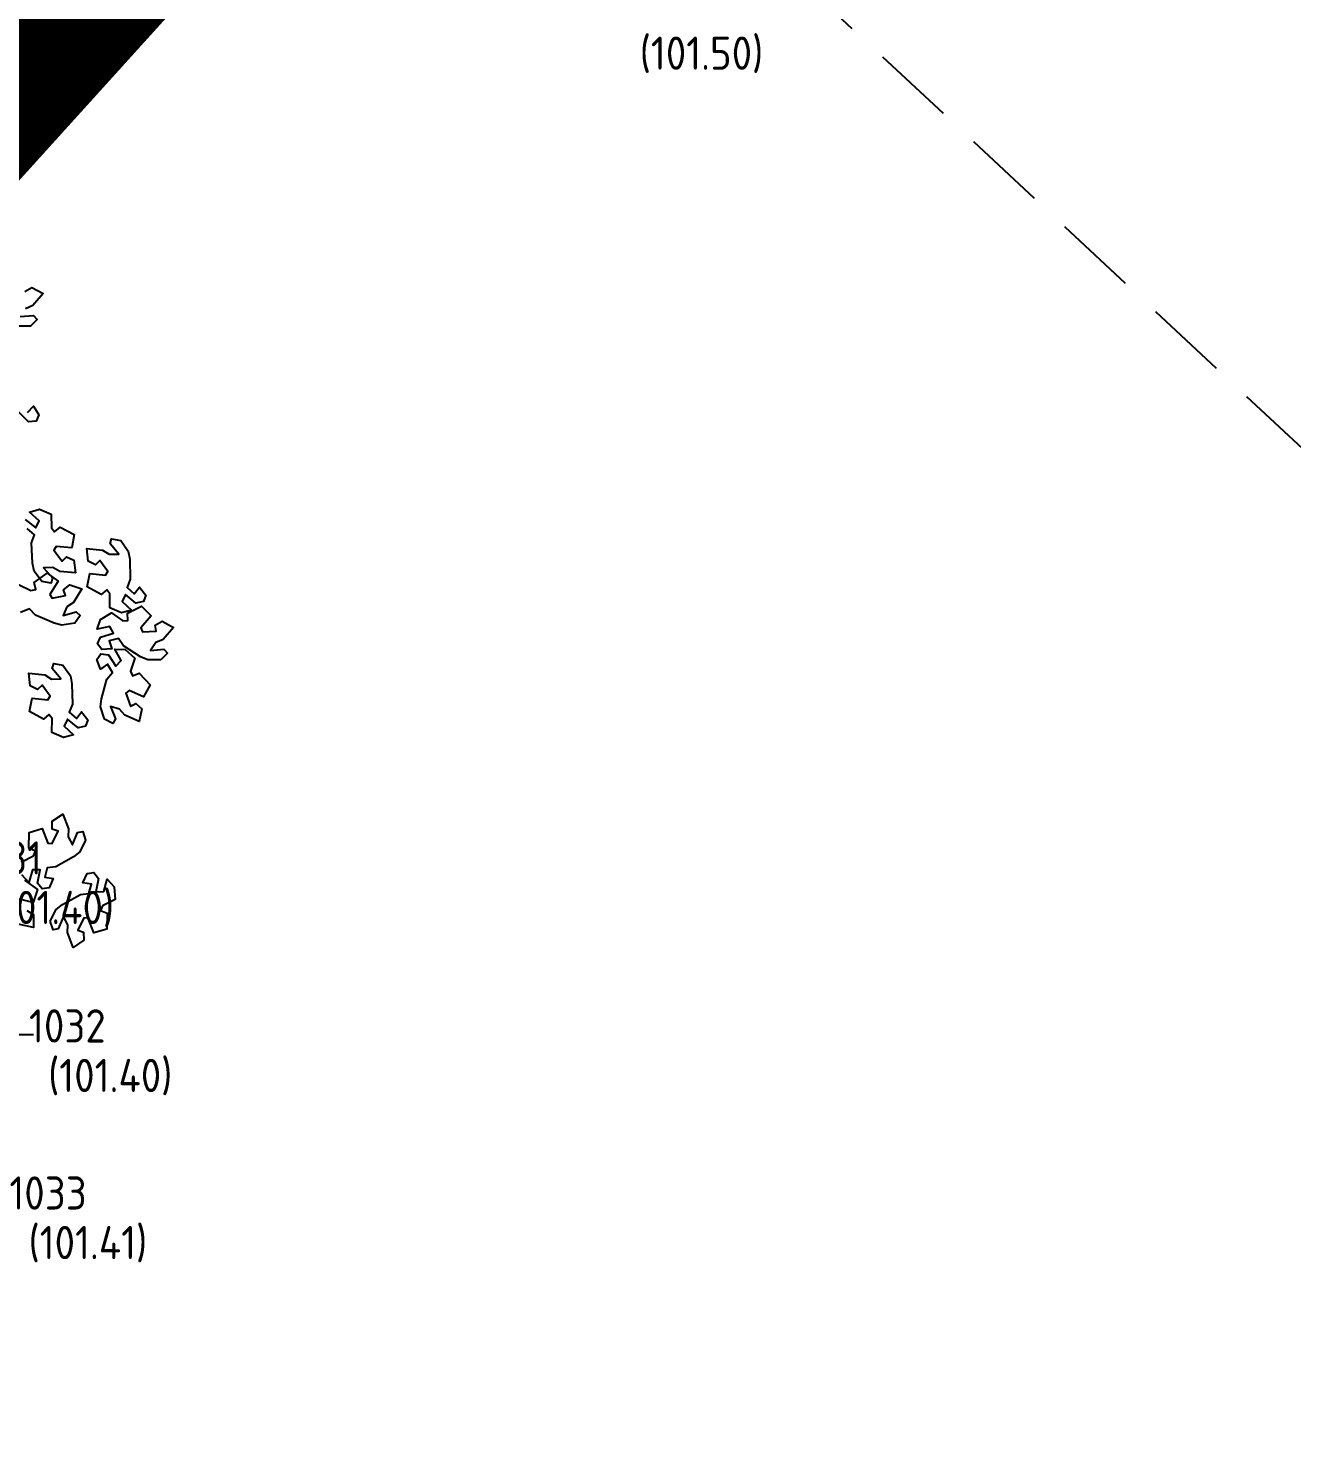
# Model space of a CAD drawing. Extents: x 9555 to 11275, y -8412 to -6382.
# Drawn here: x 10145.36 to 10152.97, y -8048.42 to -8039.86 of the extents above; entities that cross this region are included whole.
import ezdxf

# ---------------------------------------------------------------- set-up
doc = ezdxf.new("R2010")
doc.units = 0
doc.header["$MEASUREMENT"] = 0
doc.header["$XCLIPFRAME"] = 2
doc.linetypes.add('DASHED', pattern=[0.75, 0.5, -0.25])
doc.linetypes.add('TRATTEGGIATA', pattern=[0.75, 0.5, -0.25])
doc.layers.get('0').update_dxf_attribs({"color": 53, "lineweight": 50})
for name, color, linetype in [('02_CAT', 7, 'Continuous'), ('GEI-Nome_P', 6, 'Continuous'), ('GEI-Quote_P', 3, 'Continuous'), ('GEI-Simboli', 6, 'Continuous'), ('Immagine', 181, 'Continuous'), ('Ril-Albero', 104, 'Continuous'), ('Ril-Strada', 4, 'Continuous')]:
    doc.layers.add(name, color=color, linetype=linetype)
doc.layers.add('x Area Rilievo', color=1, linetype='Continuous', lineweight=15)
doc.styles.get("Standard").update_dxf_attribs({"font": 'isocp.shx'})
picture_1 = doc.add_image_def('image2.png', size_in_pixel=(4950, 3510))
picture_2 = doc.add_image_def('image3.png', size_in_pixel=(3510, 4950))

# ---------------------------------------------------------------- blocks, each defined once
blk = doc.blocks.new('ALB_PIOPPO')
at = {"layer": 'Ril-Albero'}
for points in [[(1.3338, 0.9761), (1.3514, 0.9861), (1.3801, 0.9704), (1.3538, 0.9402), (1.3353, 0.9321)], [(1.3221, 0.9123), (1.3559, 0.9152), (1.3647, 0.905), (1.3479, 0.8883), (1.3151, 0.8881)], [(1.3407, 0.6694), (1.3553, 0.6853), (1.3693, 0.6638), (1.362, 0.6477), (1.343, 0.646), (1.343, 0.646), (1.3185, 0.6701)], [(1.3343, 0.3987), (1.3615, 0.3777), (1.3697, 0.3954), (1.3452, 0.4173), (1.3706, 0.4248), (1.4005, 0.4122), (1.4008, 0.3771), (1.409, 0.3672), (1.423, 0.379), (1.423, 0.379), (1.4587, 0.3605), (1.4527, 0.3266), (1.4128, 0.33), (1.4073, 0.3208), (1.4285, 0.2933), (1.4396, 0.3043), (1.458, 0.2959), (1.4622, 0.2635), (1.4223, 0.267), (1.405, 0.2772), (1.3811, 0.2762), (1.4034, 0.2507), (1.4002, 0.2375), (1.3768, 0.2413), (1.3574, 0.2677), (1.3529, 0.2878), (1.3504, 0.3392), (1.358, 0.3598), (1.3394, 0.3758)], [(1.3177, 0.2342), (1.3493, 0.2187), (1.3617, 0.2216), (1.3574, 0.2394), (1.3574, 0.2394), (1.3901, 0.263), (1.4177, 0.2424), (1.3967, 0.2083), (1.4025, 0.1993), (1.4365, 0.2059), (1.4317, 0.2207), (1.4475, 0.2334), (1.4783, 0.2226), (1.4573, 0.1885), (1.4404, 0.1776), (1.4306, 0.1558), (1.4634, 0.1643), (1.4738, 0.1556), (1.4599, 0.1364), (1.4276, 0.1308), (1.4076, 0.1359), (1.3605, 0.1566), (1.3455, 0.1727), (1.3229, 0.1632)], [(1.3241, -0.4689), (1.3554, -0.4529), (1.3605, -0.4412), (1.3438, -0.434), (1.3438, -0.434), (1.3444, -0.3937), (1.3775, -0.3839), (1.3922, -0.4212), (1.4029, -0.422), (1.418, -0.3908), (1.4033, -0.3857), (1.4025, -0.3655), (1.4297, -0.3473), (1.4444, -0.3846), (1.443, -0.4047), (1.4545, -0.4256), (1.4674, -0.3942), (1.4806, -0.3911), (1.4876, -0.4138), (1.4727, -0.443), (1.4567, -0.456), (1.4118, -0.4812), (1.39, -0.4835), (1.384, -0.5073), (1.4053, -0.5108), (1.3951, -0.5342), (1.3776, -0.5371), (1.3657, -0.5221), (1.3657, -0.5221), (1.3724, -0.4884), (1.3529, -0.489), (1.3442, -0.5206), (1.3261, -0.5012)], [(1.3327, -0.5149), (1.3655, -0.5382), (1.3549, -0.571), (1.3159, -0.562)], [(1.3388, -0.5912), (1.3559, -0.6021), (1.3556, -0.6348), (1.3165, -0.6258)]]:
    blk.add_lwpolyline(points, dxfattribs=at)
for points in [[(1.5765, 0.3455), (1.5953, 0.3186), (1.5992, 0.2984), (1.6005, 0.247), (1.5924, 0.2265), (1.6106, 0.2101), (1.6236, 0.2273), (1.6396, 0.2073), (1.6339, 0.1905), (1.6151, 0.187), (1.6151, 0.187), (1.5884, 0.2087), (1.5798, 0.1912), (1.6037, 0.1687), (1.5781, 0.1618), (1.5486, 0.1752), (1.5491, 0.2103), (1.5412, 0.2203), (1.527, 0.2089), (1.527, 0.2089), (1.4917, 0.2283), (1.4985, 0.2621), (1.5383, 0.2576), (1.544, 0.2668), (1.5236, 0.2947), (1.5122, 0.284), (1.494, 0.2929), (1.4906, 0.3254), (1.5304, 0.3209), (1.5475, 0.3103), (1.5714, 0.3106), (1.5497, 0.3367), (1.5532, 0.3499)], [(1.6779, 0.0432), (1.6451, 0.0429), (1.6262, 0.051), (1.5831, 0.079), (1.5708, 0.0973), (1.547, 0.0916), (1.5538, 0.0711), (1.5282, 0.0693), (1.5177, 0.0835), (1.5254, 0.1009), (1.5254, 0.1009), (1.5584, 0.1107), (1.5488, 0.1276), (1.5167, 0.1207), (1.5255, 0.1457), (1.5532, 0.1625), (1.5819, 0.1421), (1.5946, 0.143), (1.5933, 0.1612), (1.5933, 0.1612), (1.6293, 0.1793), (1.6532, 0.1546), (1.627, 0.1243), (1.6313, 0.1144), (1.666, 0.1155), (1.6636, 0.1309), (1.6812, 0.1409), (1.7099, 0.1253), (1.6837, 0.095), (1.6653, 0.087), (1.6521, 0.0671), (1.6858, 0.0701), (1.6947, 0.0599)], [(1.5355, -0.107), (1.5254, -0.0758), (1.5276, -0.0553), (1.5415, -0.0057), (1.5552, 0.0114), (1.5427, 0.0324), (1.5251, 0.0198), (1.5158, 0.0437), (1.5262, 0.058), (1.5451, 0.0558), (1.5451, 0.0558), (1.5643, 0.0273), (1.5776, 0.0415), (1.5614, 0.07), (1.5879, 0.069), (1.6122, 0.0476), (1.6013, 0.0142), (1.606, 0.0023), (1.623, 0.009), (1.623, 0.009), (1.651, -0.0199), (1.6345, -0.0502), (1.5978, -0.0342), (1.5896, -0.0413), (1.601, -0.074), (1.615, -0.0671), (1.6298, -0.0809), (1.6234, -0.113), (1.5867, -0.097), (1.5735, -0.0818), (1.5506, -0.0752), (1.5636, -0.1065), (1.5565, -0.118)], [(1.4301, 0.0298), (1.4489, 0.0029), (1.4528, -0.0173), (1.4541, -0.0687), (1.446, -0.0892), (1.4642, -0.1056), (1.4773, -0.0884), (1.4932, -0.1084), (1.4875, -0.1252), (1.4687, -0.1287), (1.4687, -0.1287), (1.442, -0.107), (1.4335, -0.1245), (1.4573, -0.147), (1.4317, -0.1539), (1.4022, -0.1405), (1.4028, -0.1054), (1.3948, -0.0954), (1.3806, -0.1068), (1.3806, -0.1068), (1.3453, -0.0874), (1.3521, -0.0536), (1.3919, -0.0581), (1.3976, -0.0489), (1.3772, -0.021), (1.3658, -0.0317), (1.3476, -0.0228), (1.3442, 0.0097), (1.384, 0.0052), (1.4011, -0.0054), (1.425, -0.005), (1.4033, 0.0211), (1.4068, 0.0342)], [(1.3982, -0.6182), (1.4133, -0.5891), (1.4294, -0.5762), (1.4743, -0.5511), (1.4961, -0.5488), (1.5022, -0.5251), (1.4809, -0.5215), (1.4912, -0.4981), (1.5087, -0.4954), (1.5206, -0.5103), (1.5206, -0.5103), (1.5138, -0.5441), (1.5333, -0.5435), (1.5421, -0.5119), (1.5601, -0.5314), (1.562, -0.5637), (1.5306, -0.5796), (1.5254, -0.5913), (1.5422, -0.5985), (1.5422, -0.5985), (1.5414, -0.6388), (1.5083, -0.6485), (1.4938, -0.6111), (1.483, -0.6103), (1.4678, -0.6415), (1.4825, -0.6466), (1.4832, -0.6668), (1.4559, -0.6849), (1.4414, -0.6476), (1.4429, -0.6275), (1.4315, -0.6066), (1.4184, -0.6379), (1.4052, -0.6409)]]:
    blk.add_lwpolyline(points, close=True, dxfattribs=at)
blk = doc.blocks.new('-Fgl. 957E Estratto Foglio Intero_PostFR2')
at = {"layer": 'Immagine'}
image = blk.add_image(picture_1, insert=(9917.2837, -8422.5093), size_in_units=(838.1827, 594.3477), rotation=0.0010902, dxfattribs=at)
image.set_boundary_path([(308.7556, 193.629), (4680.1613, 3410.4582)])
image.dxf.flags = 15
blk = doc.blocks.new('-Fgl. 958 Estratto Foglio Intero_PostFR3')
at = {"layer": 'Immagine'}
image = blk.add_image(picture_2, insert=(9716.786, -8308.1751), size_in_units=(1485.8143, 2095.3791), rotation=-0.0010435, dxfattribs=at)
image.set_boundary_path([(486.98583, 415.04353), (2987.8801, 4584.84325)])
image.dxf.flags = 15
blk = doc.blocks.new('- Fogli_Unione (Estratti_20043_SpostatoComeAll.957E_SuRIL_PostFR1-FR2-FR3 (2021-02-08)')
for name in ['-Fgl. 958 Estratto Foglio Intero_PostFR3', '-Fgl. 957E Estratto Foglio Intero_PostFR2']:
    blk.add_blockref(name, (0, 0))
blk = doc.blocks.new('2493-1_PostFRAZ')
at = {"layer": '02_CAT'}
blk.add_blockref('- Fogli_Unione (Estratti_20043_SpostatoComeAll.957E_SuRIL_PostFR1-FR2-FR3 (2021-02-08)', (2.4006, 6.7638), dxfattribs=at)

msp = doc.modelspace()

# ---------------------------------------------------------------- linework, layer by layer
at = {"layer": 'GEI-Simboli'}
msp.add_line((10145.1892, -8045.9162), (10145.3892, -8045.9162), dxfattribs=at)
at = {"layer": 'Ril-Strada', "linetype": 'DASHED'}
msp.add_lwpolyline([(10149.9529, -8039.5147), (10163.9347, -8052.5558), (10189.1198, -8075.7811), (10206.0158, -8091.1519)], dxfattribs=at)
at = {"layer": 'x Area Rilievo', "linetype": 'TRATTEGGIATA', "lineweight": 0, "ltscale": 10, "const_width": 1}
msp.add_lwpolyline([(10561.0715, -7840.3909), (10415.9462, -7709.1471), (10326.9598, -7738.7913), (10288.9964, -7748.9316), (10283.8948, -7766.3993), (10280.7365, -7779.0831), (10263.2485, -7802.2957), (10149.9881, -7927.5355), (10182.712, -7957.1294), (10084.0372, -8066.2409), (10054.0645, -8039.1351), (10024.5047, -8071.8213), (10019.775, -8077.0513), (10070.4086, -8122.8417), (10149.8779, -8034.9679), (10222.804, -8100.9185), (10229.3424, -8093.5288), (10229.3424, -8093.5288), (10397.8877, -7907.1567), (10402.9783, -7911.7604), (10454.4405, -7958.3002)], close=True, dxfattribs=at)

# ---------------------------------------------------------------- block references
at = {"layer": '02_CAT'}
msp.add_blockref('2493-1_PostFRAZ', (0, 0), dxfattribs=at)
at = {"layer": 'Ril-Albero', "xscale": 2.379309189128192, "yscale": 2.379309189128192, "zscale": 2.379309189128192}
msp.add_blockref('ALB_PIOPPO', (10142.1637, -8043.7626), dxfattribs=at)

# ---------------------------------------------------------------- texts
at = {"layer": 'GEI-Nome_P'}
for s, p in [('1031', (10145.0114, -8044.9535)), ('1032', (10145.362, -8045.9655)), ('1033', (10145.2439, -8046.9722))]:
    msp.add_text(s, height=0.2, dxfattribs=at).set_placement(p)
at = {"layer": 'GEI-Quote_P'}
for s, p in [('(101.50)', (10149.0403, -8040.1049)), ('(101.40)', (10145.1268, -8045.2518)), ('(101.40)', (10145.4774, -8046.2638)), ('(101.41)', (10145.3593, -8047.2705))]:
    msp.add_text(s, height=0.2, dxfattribs=at).set_placement(p)

doc.saveas('drawing.dxf')
